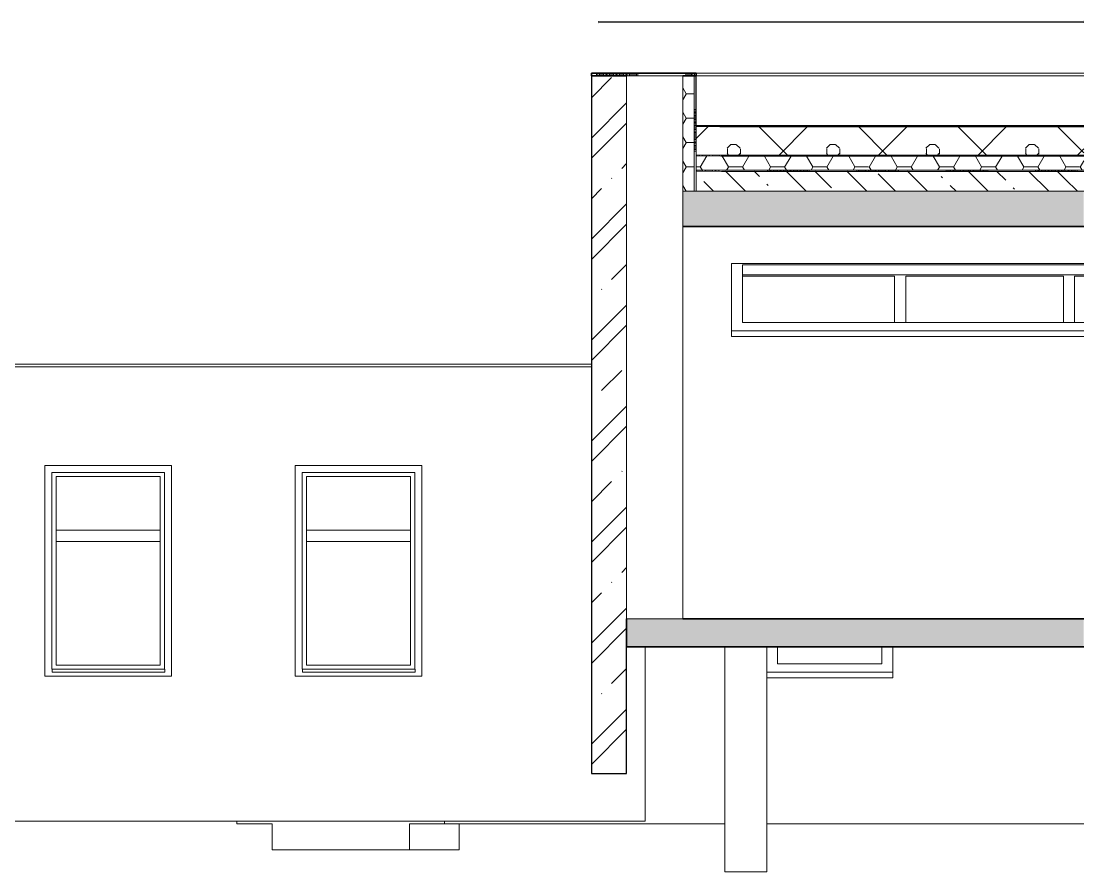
# Model space of a CAD drawing. Header units: millimetres. Extents: x -20192 to 462224, y -45352 to 20466.
# Drawn here: x 140967 to 148520, y 530 to 6579 of the extents above; entities that cross this region are included whole.
import ezdxf

# ---------------------------------------------------------------- set-up
doc = ezdxf.new("R2010")
doc.units = ezdxf.units.MM
for name, color, linetype, lineweight in [('A-FLOR', 192, 'Continuous', 9), ('A-FLOR-PATT', 8, 'Continuous', 35), ('A-GENM', 13, 'Continuous', 9), ('A-GLAZ', 151, 'Continuous', 9), ('A-ROOF', 132, 'Continuous', 9), ('A-ROOF-PATT', 132, 'Continuous', 35), ('A-WALL', 113, 'Continuous', 9), ('A-WALL-PATT', 111, 'Continuous', 25), ('E-POWR-CNDT', 130, 'Continuous', 9), ('Q-SPCQ', 91, 'Continuous', 9), ('S-COLS', 52, 'Continuous', 9)]:
    doc.layers.add(name, color=color, linetype=linetype, lineweight=lineweight)
pattern_1 = [(270.682, (155794.4, 5785.9), (1269.91, 15.12), []), (270.682, (155804.6, 5786), (1269.91, 15.12), []), (270.682, (155814.7, 5786.2), (1269.91, 15.12), []), (270.682, (155824.9, 5786.3), (1269.91, 15.12), []), (270.682, (155835, 5786.4), (1269.91, 15.12), []), (270.682, (155845.2, 5786.5), (1269.91, 15.12), []), (270.682, (155855.4, 5786.7), (1269.91, 15.12), []), (270.682, (155865.5, 5786.8), (1269.91, 15.12), []), (270.682, (155875.7, 5786.9), (1269.91, 15.12), []), (270.682, (155885.8, 5787), (1269.91, 15.12), []), (270.682, (155896, 5787.1), (1269.91, 15.12), []), (270.682, (155906.2, 5787.3), (1269.91, 15.12), []), (270.682, (155916.3, 5787.4), (1269.91, 15.12), []), (270.682, (155926.5, 5787.5), (1269.91, 15.12), []), (270.682, (155936.6, 5787.6), (1269.91, 15.12), []), (270.682, (155946.8, 5787.7), (1269.91, 15.12), []), (270.682, (155957, 5787.9), (1269.91, 15.12), []), (270.682, (155967.1, 5788), (1269.91, 15.12), []), (270.682, (155977.3, 5788.1), (1269.91, 15.12), []), (270.682, (155987.4, 5788.2), (1269.91, 15.12), []), (270.682, (155997.6, 5788.3), (1269.91, 15.12), []), (270.682, (156007.8, 5788.5), (1269.91, 15.12), []), (270.682, (156017.9, 5788.6), (1269.91, 15.12), []), (270.682, (156028.1, 5788.7), (1269.91, 15.12), []), (270.682, (156038.2, 5788.8), (1269.91, 15.12), []), (270.682, (156048.4, 5789), (1269.91, 15.12), []), (270.682, (156058.5, 5789.1), (1269.91, 15.12), []), (270.682, (156068.7, 5789.2), (1269.91, 15.12), []), (270.682, (156078.9, 5789.3), (1269.91, 15.12), []), (270.682, (156089, 5789.4), (1269.91, 15.12), []), (270.682, (156429.4, 5793.5), (1269.91, 15.12), []), (270.682, (156439.5, 5793.6), (1269.91, 15.12), []), (270.682, (156449.7, 5793.7), (1269.91, 15.12), []), (270.682, (156459.8, 5793.9), (1269.91, 15.12), []), (270.682, (156470, 5794), (1269.91, 15.12), []), (270.682, (156480.2, 5794.1), (1269.91, 15.12), []), (270.682, (156490.3, 5794.2), (1269.91, 15.12), []), (270.682, (156500.5, 5794.3), (1269.91, 15.12), []), (270.682, (156510.6, 5794.5), (1269.91, 15.12), []), (270.682, (156520.8, 5794.6), (1269.91, 15.12), []), (270.682, (156531, 5794.7), (1269.91, 15.12), []), (270.682, (156541.1, 5794.8), (1269.91, 15.12), []), (270.682, (156551.3, 5795), (1269.91, 15.12), []), (270.682, (156561.4, 5795.1), (1269.91, 15.12), []), (270.682, (156571.6, 5795.2), (1269.91, 15.12), []), (270.682, (156581.7, 5795.3), (1269.91, 15.12), []), (270.682, (156591.9, 5795.4), (1269.91, 15.12), []), (270.682, (156602.1, 5795.5), (1269.91, 15.12), []), (270.682, (156612.2, 5795.7), (1269.91, 15.12), []), (270.682, (156622.4, 5795.8), (1269.91, 15.12), []), (270.682, (156632.5, 5795.9), (1269.91, 15.12), []), (270.682, (156642.7, 5796), (1269.91, 15.12), []), (270.682, (156652.9, 5796.2), (1269.91, 15.12), []), (270.682, (156663, 5796.3), (1269.91, 15.12), []), (270.682, (156673.2, 5796.4), (1269.91, 15.12), []), (270.682, (156683.3, 5796.5), (1269.91, 15.12), []), (270.682, (156693.5, 5796.6), (1269.91, 15.12), []), (270.682, (156703.7, 5796.8), (1269.91, 15.12), []), (270.682, (156713.8, 5796.9), (1269.91, 15.12), []), (270.682, (156724, 5797), (1269.91, 15.12), [])]
pattern_2 = [(0, (276490.64, 0), (150, 86.6), [100, -200]), (60, (276590.64, 0), (0.0022, 173.20381), [100, -200]), (300, (276590.64, 0), (149.9978, -86.60381), [100, -200])]

# ---------------------------------------------------------------- blocks, each defined once
blk = doc.blocks.new('OKNO_1k_nadsvetlik - OKNO_1k_nadsvetlik_900 x 1500-1969493-VB3-J-Bourání')
at = {"layer": 'A-GLAZ'}
for p, q in [((-49942.2, 3420), (-50842.2, 3420)), ((-50842.2, 3420), (-50842.2, 1920)), ((-49942.2, 1920), (-49942.2, 3420)), ((-50792.2, 1970), (-50792.2, 3370)), ((-50792.2, 3370), (-49992.2, 3370)), ((-50762.7, 2000), (-50762.7, 3340)), ((-50762.7, 3340), (-50022.7, 3340)), ((-50022.9, 2960), (-50022.9, 3340)), ((-50022.7, 3340), (-50022.7, 2000)), ((-49992.7, 1972), (-49992.7, 3370)), ((-49992.2, 1972), (-49992.2, 3370)), ((-50762.7, 2960), (-50022.7, 2960)), ((-50762.7, 2960), (-50762.7, 2880)), ((-50022.7, 2880), (-50022.7, 2960)), ((-50022.7, 2880), (-50762.7, 2880)), ((-50022.9, 2880), (-50022.9, 2000)), ((-50792.2, 1970), (-50790, 1970)), ((-50022.7, 2000), (-50762.7, 2000)), ((-50842.2, 1920), (-49942.2, 1920))]:
    blk.add_line(p, q, dxfattribs=at)
blk = doc.blocks.new('parapet_ext - parapet_ext-1802001-VB3-J-Bourání')
at = {"layer": 'Q-SPCQ'}
for p, q in [((-50790, 1972), (-50792.7, 1972)), ((-50792.7, 1970), (-50790.1, 1970)), ((-50790, 1972), (-50792.2, 1972)), ((-50790, 1950), (-50790, 1972)), ((-49990.1, 1972), (-50790, 1972)), ((-49990.1, 1972), (-49990.1, 1950)), ((-49990.1, 1950), (-50790, 1950))]:
    blk.add_line(p, q, dxfattribs=at)
blk = doc.blocks.new('OKNO_1k_nadsvetlik - OKNO_1k_nadsvetlik_900 x 1500-1969483-VB3-J-Bourání')
at = {"layer": 'A-GLAZ'}
for p, q in [((-47413.6, 2010), (-47413.6, 2130)), ((-46673.6, 2130), (-46673.6, 2010)), ((-46673.6, 2010), (-47413.6, 2010))]:
    blk.add_line(p, q, dxfattribs=at)
blk = doc.blocks.new('parapet s nosem_vnitní - parapet s nosem_vnitní-1280334-VB3-J-Bourání')
at = {"layer": 'A-GENM'}
for p, q in [((-46593.6, 1950), (-47489.6, 1950)), ((-47489.6, 1910), (-46593.6, 1910)), ((-46593.6, 1940), (-46593.6, 1950)), ((-46593.6, 1940), (-46593.6, 1910))]:
    blk.add_line(p, q, dxfattribs=at)
blk = doc.blocks.new('OKNO_4k_nadsvetlik - OKNO_4k_nadsvetlik h450-1471530-VB3-J-Bourání')
at = {"layer": 'A-GLAZ'}
for p, q in [((-47662.1, 4846.1), (-47662.1, 4766.1)), ((-45237.3, 4846.1), (-47662.1, 4846.1)), ((-47662.1, 4436.1), (-47662.1, 4776.1)), ((-47662.1, 4776.1), (-45237.3, 4776.1)), ((-47662.1, 4766.1), (-46582.1, 4766.1)), ((-46582.1, 4766.1), (-46582.1, 4436.1)), ((-46502.1, 4766.1), (-46502.1, 4436.1)), ((-46502.1, 4766.1), (-45382.1, 4766.1)), ((-45382.1, 4766.1), (-45382.1, 4436.1)), ((-45302.1, 4766.1), (-45237.3, 4766.1)), ((-45302.1, 4436.1), (-45302.1, 4766.1)), ((-45237.3, 4436.1), (-47662.1, 4436.1)), ((-46502.1, 4436.1), (-46582.1, 4436.1)), ((-45382.1, 4436.1), (-45302.1, 4436.1))]:
    blk.add_line(p, q, dxfattribs=at)
blk = doc.blocks.new('parapet s nosem_vnitní - parapet s nosem_vnitní-1471524-VB3-J-Bourání')
at = {"layer": 'A-GENM'}
for p, q in [((-45237.3, 4376.1), (-47742.1, 4376.1)), ((-47742.1, 4376.1), (-47742.1, 4366.1)), ((-47742.1, 4336.1), (-47742.1, 4366.1)), ((-47742.1, 4336.1), (-45237.3, 4336.1))]:
    blk.add_line(p, q, dxfattribs=at)

msp = doc.modelspace()

# ---------------------------------------------------------------- hatches: boundary and pattern name
at = {"layer": 'A-FLOR-PATT', "lineweight": 9}
msp.add_hatch(color=256, dxfattribs=at).paths.add_polyline_path([(148519.9, 2130), (148519.9, 2330), (145270.1, 2330), (145270.1, 2130), (146786.7, 2130)])
at = {"layer": 'A-ROOF-PATT', "lineweight": 9}
h = msp.add_hatch(dxfattribs=at)
h.set_pattern_fill('FP_58', color=41, style=0, pattern_type=2)
h.set_pattern_definition([(270, (152040.5, 6210), (1270, 8e-14), []), (270, (152050.6, 6210), (1270, 8e-14), []), (270, (152060.8, 6210), (1270, 8e-14), []), (270, (152071, 6210), (1270, 8e-14), []), (270, (152081.1, 6210), (1270, 8e-14), []), (270, (152091.3, 6210), (1270, 8e-14), []), (270, (152101.4, 6210), (1270, 8e-14), []), (270, (152111.6, 6210), (1270, 8e-14), []), (270, (152121.8, 6210), (1270, 8e-14), []), (270, (152131.9, 6210), (1270, 8e-14), []), (270, (152142.1, 6210), (1270, 8e-14), []), (270, (152152.2, 6210), (1270, 8e-14), []), (270, (152162.4, 6210), (1270, 8e-14), []), (270, (152172.6, 6210), (1270, 8e-14), []), (270, (152182.7, 6210), (1270, 8e-14), []), (270, (152192.9, 6210), (1270, 8e-14), []), (270, (152203, 6210), (1270, 8e-14), []), (270, (152213.2, 6210), (1270, 8e-14), []), (270, (152223.4, 6210), (1270, 8e-14), []), (270, (152233.5, 6210), (1270, 8e-14), []), (270, (152243.7, 6210), (1270, 8e-14), []), (270, (152253.8, 6210), (1270, 8e-14), []), (270, (152264, 6210), (1270, 8e-14), []), (270, (152274.2, 6210), (1270, 8e-14), []), (270, (152284.3, 6210), (1270, 8e-14), []), (270, (152294.5, 6210), (1270, 8e-14), []), (270, (152304.6, 6210), (1270, 8e-14), []), (270, (152314.8, 6210), (1270, 8e-14), []), (270, (152325, 6210), (1270, 8e-14), []), (270, (152335.1, 6210), (1270, 8e-14), []), (270, (152675.5, 6210), (1270, 8e-14), []), (270, (152685.6, 6210), (1270, 8e-14), []), (270, (152695.8, 6210), (1270, 8e-14), []), (270, (152706, 6210), (1270, 8e-14), []), (270, (152716.1, 6210), (1270, 8e-14), []), (270, (152726.3, 6210), (1270, 8e-14), []), (270, (152736.4, 6210), (1270, 8e-14), []), (270, (152746.6, 6210), (1270, 8e-14), []), (270, (152756.8, 6210), (1270, 8e-14), []), (270, (152766.9, 6210), (1270, 8e-14), []), (270, (152777.1, 6210), (1270, 8e-14), []), (270, (152787.2, 6210), (1270, 8e-14), []), (270, (152797.4, 6210), (1270, 8e-14), []), (270, (152807.6, 6210), (1270, 8e-14), []), (270, (152817.7, 6210), (1270, 8e-14), []), (270, (152827.9, 6210), (1270, 8e-14), []), (270, (152838, 6210), (1270, 8e-14), []), (270, (152848.2, 6210), (1270, 8e-14), []), (270, (152858.4, 6210), (1270, 8e-14), []), (270, (152868.5, 6210), (1270, 8e-14), []), (270, (152878.7, 6210), (1270, 8e-14), []), (270, (152888.8, 6210), (1270, 8e-14), []), (270, (152899, 6210), (1270, 8e-14), []), (270, (152909.2, 6210), (1270, 8e-14), []), (270, (152919.3, 6210), (1270, 8e-14), []), (270, (152929.5, 6210), (1270, 8e-14), []), (270, (152939.6, 6210), (1270, 8e-14), []), (270, (152949.8, 6210), (1270, 8e-14), []), (270, (152960, 6210), (1270, 8e-14), []), (270, (152970.1, 6210), (1270, 8e-14), [])])
h.paths.add_polyline_path([(145765.1, 6190), (145765.1, 6210), (145020.1, 6210), (145020.1, 6190), (145670.1, 6190)])
h = msp.add_hatch(dxfattribs=at)
h.set_pattern_fill('FP_53', color=256, style=0, pattern_type=2)
h.set_pattern_definition(pattern_1)
h.paths.add_polyline_path([(148519.9, 5827.7), (148519.9, 5835.7), (145920.1, 5835.9), (145765.1, 5837.8), (145765.1, 5829.8), (145932.8, 5827.7), (147653.3, 5827.7)])
h = msp.add_hatch(dxfattribs=at)
h.set_pattern_fill('FP_54', color=256, style=0, pattern_type=2)
h.set_pattern_definition([(45, (276490.64, 0), (0, 707.1054), []), (315, (276490.64, 0), (707.1054, 0), []), (270, (276798, 19.13), (353.543, -353.543), [38.278, -668.833]), (270, (276890.4, 19.13), (353.543, -353.543), [38.278, -668.833]), (0, (276823.8, 46.2), (353.543, 353.543), [38.278, -668.833]), (0, (276823.8, -46.2), (353.543, 353.543), [38.278, -668.833]), (45, (276798, 19.13), (0, 707.1054), [38.278, -461.721]), (45, (276863.34, -46.2), (0, 707.1054), [38.278, -461.721]), (315, (276863.34, 46.2), (707.1054, 0), [38.278, -461.721]), (315, (276798, -19.13), (707.1054, 0), [38.278, -461.721])])
h.paths.add_polyline_path([(148519.9, 5627.6), (148519.9, 5827.7), (145920.1, 5827.9), (145765.1, 5829.8), (145765.1, 5629.8), (145940.8, 5627.6), (147653.3, 5627.6)])
h = msp.add_hatch(dxfattribs=at)
h.set_pattern_fill('FP_53', color=256, style=0, pattern_type=2)
h.set_pattern_definition(pattern_1)
h.paths.add_polyline_path([(148519.9, 5619.6), (148519.9, 5627.6), (145920.1, 5627.8), (145765.1, 5629.8), (145765.1, 5621.8), (145941.2, 5619.6), (147653.3, 5619.6)])
h = msp.add_hatch(dxfattribs=at)
h.set_pattern_fill('FP_55', color=256, style=0, pattern_type=2)
h.set_pattern_definition(pattern_2)
h.paths.add_polyline_path([(148519.9, 5519.5), (148519.9, 5619.6), (145920.1, 5619.8), (145765.1, 5621.8), (145765.1, 5521.8), (145945.2, 5519.5), (147653.3, 5519.5)])
h = msp.add_hatch(dxfattribs=at)
h.set_pattern_fill('FP_53', color=256, style=0, pattern_type=2)
h.set_pattern_definition(pattern_1)
h.paths.add_polyline_path([(148519.9, 5511.5), (148519.9, 5519.5), (145920.1, 5519.8), (145765.1, 5521.8), (145765.1, 5513.8), (145945.5, 5511.5), (147653.3, 5511.5)])
h = msp.add_hatch(dxfattribs=at)
h.set_pattern_fill('FP_56', color=256, style=0, pattern_type=2)
h.set_pattern_definition([(315, (276490.64, 0), (215.52615, 215.52615), []), (315, (276490.64, 203.2), (215.52615, 215.52615), [127, -76.2, 12.7, -76.2, -127]), (315, (276490.64, 203.2), (215.52615, 215.52615), [-292.1, 127, 0])])
h.paths.add_polyline_path([(145920.1, 5370), (148519.9, 5370), (148519.9, 5511.5), (145920.1, 5511.8), (145765.1, 5513.8), (145765.1, 5370)])
at = {"layer": 'A-ROOF-PATT'}
msp.add_hatch(color=256, dxfattribs=at).paths.add_polyline_path([(145765.1, 5120), (148519.9, 5120), (148519.9, 5370), (145670.1, 5370), (145670.1, 5120), (145750.1, 5120)])
at = {"layer": 'A-WALL-PATT', "lineweight": 9}
h = msp.add_hatch(dxfattribs=at)
h.set_pattern_fill('FP_51', color=256, angle=-45, style=0, pattern_type=2)
h.set_pattern_definition([(45, (276490.64, -6e-10), (-359.2102, 359.2102), []), (45, (276634.33, -6e-10), (-359.2102, 359.2102), []), (45, (276921.7, -6e-10), (-215.5261, 502.8943), [203.2, -101.6, 3.353, -98.247])])
h.paths.add_polyline_path([(145270.1, 1230), (145270.1, 6190), (145020.1, 6190), (145020.1, 1230), (145053.5, 1230)])
h = msp.add_hatch(dxfattribs=at)
h.set_pattern_fill('FP_55', color=256, style=0, pattern_type=2)
h.set_pattern_definition(pattern_2)
h.paths.add_polyline_path([(145750.1, 5370), (145750.1, 6190), (145670.1, 6190), (145670.1, 5370)])
h = msp.add_hatch(dxfattribs=at)
h.set_pattern_fill('FP_57', color=256, style=0, pattern_type=2)
h.set_pattern_definition([(180, (145765.1, 6584.6), (-5e-12, -1270), []), (180, (145765.1, 6574.5), (-5e-12, -1270), []), (180, (145765.1, 6564.3), (-5e-12, -1270), []), (180, (145765.1, 6554.2), (-5e-12, -1270), []), (180, (145765.1, 6544), (-5e-12, -1270), []), (180, (145765.1, 6533.8), (-5e-12, -1270), []), (180, (145765.1, 6523.7), (-5e-12, -1270), []), (180, (145765.1, 6513.5), (-5e-12, -1270), []), (180, (145765.1, 6503.4), (-5e-12, -1270), []), (180, (145765.1, 6493.2), (-5e-12, -1270), []), (180, (145765.1, 6483), (-5e-12, -1270), []), (180, (145765.1, 6472.9), (-5e-12, -1270), []), (180, (145765.1, 6462.7), (-5e-12, -1270), []), (180, (145765.1, 6452.6), (-5e-12, -1270), []), (180, (145765.1, 6442.4), (-5e-12, -1270), []), (180, (145765.1, 6432.2), (-5e-12, -1270), []), (180, (145765.1, 6422.1), (-5e-12, -1270), []), (180, (145765.1, 6411.9), (-5e-12, -1270), []), (180, (145765.1, 6401.8), (-5e-12, -1270), []), (180, (145765.1, 6391.6), (-5e-12, -1270), []), (180, (145765.1, 6381.4), (-5e-12, -1270), []), (180, (145765.1, 6371.3), (-5e-12, -1270), []), (180, (145765.1, 6361.1), (-5e-12, -1270), []), (180, (145765.1, 6351), (-5e-12, -1270), []), (180, (145765.1, 6340.8), (-5e-12, -1270), []), (180, (145765.1, 6330.6), (-5e-12, -1270), []), (180, (145765.1, 6320.5), (-5e-12, -1270), []), (180, (145765.1, 6310.3), (-5e-12, -1270), []), (180, (145765.1, 6300.2), (-5e-12, -1270), []), (180, (145765.1, 6290), (-5e-12, -1270), []), (180, (145765.1, 5949.6), (-5e-12, -1270), []), (180, (145765.1, 5939.5), (-5e-12, -1270), []), (180, (145765.1, 5929.3), (-5e-12, -1270), []), (180, (145765.1, 5919.2), (-5e-12, -1270), []), (180, (145765.1, 5909), (-5e-12, -1270), []), (180, (145765.1, 5898.8), (-5e-12, -1270), []), (180, (145765.1, 5888.7), (-5e-12, -1270), []), (180, (145765.1, 5878.5), (-5e-12, -1270), []), (180, (145765.1, 5868.4), (-5e-12, -1270), []), (180, (145765.1, 5858.2), (-5e-12, -1270), []), (180, (145765.1, 5848), (-5e-12, -1270), []), (180, (145765.1, 5837.9), (-5e-12, -1270), []), (180, (145765.1, 5827.7), (-5e-12, -1270), []), (180, (145765.1, 5817.6), (-5e-12, -1270), []), (180, (145765.1, 5807.4), (-5e-12, -1270), []), (180, (145765.1, 5797.2), (-5e-12, -1270), []), (180, (145765.1, 5787.1), (-5e-12, -1270), []), (180, (145765.1, 5776.9), (-5e-12, -1270), []), (180, (145765.1, 5766.8), (-5e-12, -1270), []), (180, (145765.1, 5756.6), (-5e-12, -1270), []), (180, (145765.1, 5746.4), (-5e-12, -1270), []), (180, (145765.1, 5736.3), (-5e-12, -1270), []), (180, (145765.1, 5726.1), (-5e-12, -1270), []), (180, (145765.1, 5716), (-5e-12, -1270), []), (180, (145765.1, 5705.8), (-5e-12, -1270), []), (180, (145765.1, 5695.6), (-5e-12, -1270), []), (180, (145765.1, 5685.5), (-5e-12, -1270), []), (180, (145765.1, 5675.3), (-5e-12, -1270), []), (180, (145765.1, 5665.2), (-5e-12, -1270), []), (180, (145765.1, 5655), (-5e-12, -1270), [])])
h.paths.add_polyline_path([(145750.1, 5370), (145765.1, 5370), (145765.1, 6190), (145750.1, 6190), (145750.1, 5546.8)])

# ---------------------------------------------------------------- linework, layer by layer
at = {"layer": 'A-FLOR', "lineweight": 35}
for p, q in [((145270.1, 2330), (145270.1, 2130)), ((148519.9, 2330), (145670.1, 2330)), ((145270.1, 2130), (148519.9, 2130))]:
    msp.add_line(p, q, dxfattribs=at)
at = {"layer": 'A-ROOF', "color": 40, "lineweight": 35}
for p, q in [((145765.1, 6210), (145020.1, 6210)), ((145020.1, 6210), (145020.1, 6190)), ((145765.1, 6190), (145765.1, 6210)), ((145020.1, 6190), (145270.1, 6190)), ((145670.1, 6190), (145765.1, 6190))]:
    msp.add_line(p, q, dxfattribs=at)
at = {"layer": 'A-ROOF', "color": 41}
for p, q in [((145765.1, 6210), (148519.9, 6210)), ((148519.9, 6190), (145765.1, 6190)), ((140010.5, 4140), (145020.1, 4140)), ((145020.1, 4120), (140010.5, 4120))]:
    msp.add_line(p, q, dxfattribs=at)
at = {"layer": 'A-ROOF', "lineweight": 35}
for p, q in [((145932.5, 5835.7), (145765.1, 5837.8)), ((148519.9, 5835.7), (145932.5, 5835.7)), ((145670.1, 5120), (148519.9, 5120))]:
    msp.add_line(p, q, dxfattribs=at)
at = {"layer": 'A-ROOF'}
for p, q in [((145765.1, 5829.8), (145765.1, 5370)), ((145932.8, 5827.7), (145765.1, 5829.8)), ((148519.9, 5827.7), (145932.8, 5827.7)), ((145940.8, 5627.6), (145765.1, 5629.8)), ((145941.2, 5619.6), (145765.1, 5621.8)), ((148519.9, 5627.6), (145940.8, 5627.6)), ((148519.9, 5619.6), (145941.2, 5619.6)), ((145945.2, 5519.5), (145765.1, 5521.8)), ((145945.5, 5511.5), (145765.1, 5513.8)), ((148519.9, 5519.5), (145945.2, 5519.5)), ((148519.9, 5511.5), (145945.5, 5511.5)), ((145765.1, 5370), (148519.9, 5370))]:
    msp.add_line(p, q, dxfattribs=at)
at = {"layer": 'A-WALL', "lineweight": 25}
for p, q in [((145020.1, 6190), (145020.1, 1230)), ((145765.1, 5837.8), (145765.1, 6190)), ((145270.1, 1230), (145270.1, 2130)), ((145020.1, 1230), (145270.1, 1230))]:
    msp.add_line(p, q, dxfattribs=at)
at = {"layer": 'A-WALL'}
for p, q in [((145750.1, 6190), (145750.1, 5370)), ((145670.1, 5370), (145765.1, 5370)), ((146015.1, 4856.1), (148519.9, 4856.1)), ((146015.1, 4376.1), (146015.1, 4856.1)), ((145401.1, 890), (145401.1, 2130)), ((147163.6, 2130), (147163.6, 1950)), ((140087.3, 890), (145401.1, 890)), ((142500.5, 870), (142500.5, 890)), ((142750.5, 870), (142500.5, 870)), ((142750.5, 870), (142750.5, 685.2)), ((143726.8, 870), (145967.6, 870)), ((143726.8, 685.2), (143726.8, 870)), ((143976.8, 890), (143976.8, 870)), ((144080.4, 870), (144080.4, 685.2)), ((146267.6, 870), (148519.9, 870)), ((142750.5, 685.2), (144080.4, 685.2))]:
    msp.add_line(p, q, dxfattribs=at)
at = {"layer": 'E-POWR-CNDT', "color": 41}
for p, q in [((148519.9, 6579.1), (145067.4, 6578.2)), ((145067.4, 6568.2), (148519.9, 6569.1))]:
    msp.add_line(p, q, dxfattribs=at)
at = {"layer": 'S-COLS'}
for p, q in [((145270.1, 2330), (145270.1, 6190)), ((145670.1, 6190), (145270.1, 6190)), ((145670.1, 6190), (145670.1, 2330)), ((145670.1, 2330), (145270.1, 2330)), ((145967.6, 530), (145967.6, 2130)), ((146267.6, 2130), (146267.6, 530)), ((146267.6, 530), (145967.6, 530))]:
    msp.add_line(p, q, dxfattribs=at)

# ---------------------------------------------------------------- block references
at = {"layer": 'A-GENM'}
for name in ['parapet s nosem_vnitní - parapet s nosem_vnitní-1471524-VB3-J-Bourání', 'parapet s nosem_vnitní - parapet s nosem_vnitní-1280334-VB3-J-Bourání']:
    msp.add_blockref(name, (193757.2, 0), dxfattribs=at)
at = {"layer": 'A-GLAZ'}
for name, p in [('OKNO_4k_nadsvetlik - OKNO_4k_nadsvetlik h450-1471530-VB3-J-Bourání', (193757.2, 0)), ('OKNO_1k_nadsvetlik - OKNO_1k_nadsvetlik_900 x 1500-1969493-VB3-J-Bourání', (191977.3, 0)), ('OKNO_1k_nadsvetlik - OKNO_1k_nadsvetlik_900 x 1500-1969493-VB3-J-Bourání', (193757.2, 0)), ('OKNO_1k_nadsvetlik - OKNO_1k_nadsvetlik_900 x 1500-1969483-VB3-J-Bourání', (193757.2, 0))]:
    msp.add_blockref(name, p, dxfattribs=at)
at = {"layer": 'Q-SPCQ'}
for p in [(191977.3, 0), (193757.2, 0)]:
    msp.add_blockref('parapet_ext - parapet_ext-1802001-VB3-J-Bourání', p, dxfattribs=at)

doc.saveas('drawing.dxf')
